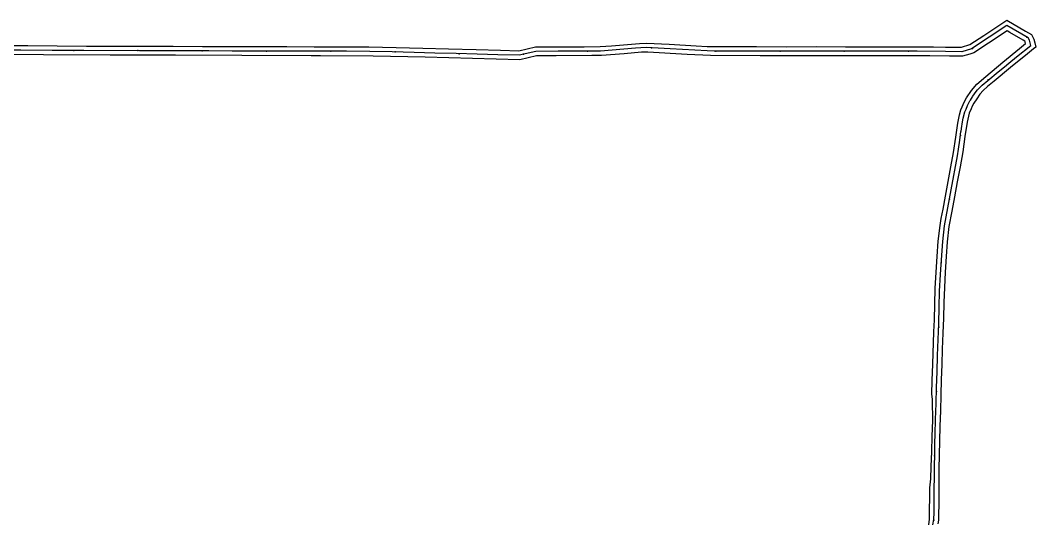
# Model space of a CAD drawing. Header units: inches. Extents: x 87993 to 113012, y 435073 to 454214.
# Drawn here: x 92928 to 94508, y 448942 to 449724 of the extents above; entities that cross this region are included whole.
import ezdxf

# ---------------------------------------------------------------- set-up
doc = ezdxf.new("R2010")
doc.units = ezdxf.units.IN
doc.header["$MEASUREMENT"] = 0
for name, color, linetype, true_color in [('As_waterkering_LDS', 7, 'Continuous', 0x05e8a7), ('Kernzone_LDS', 7, 'Continuous', 0xf7e890), ('Referentiepunten_LDS', 7, 'Continuous', 0x98e8ec)]:
    doc.layers.add(name, color=color, linetype=linetype, true_color=true_color)

msp = doc.modelspace()

# ---------------------------------------------------------------- linework, layer by layer
at = {"layer": 'As_waterkering_LDS'}
for points in [[(94500, 449685.3), (94497.9, 449693.2), (94495.8, 449696.9), (94462.8, 449716), (94408.1, 449679.8), (94392.7, 449675.4), (94367.2, 449675.7), (94323.3, 449676), (94289.3, 449676.1), (94255.5, 449676), (94220.2, 449676.2), (94184.3, 449676.2), (94149.6, 449676.4), (94114.5, 449676.1), (94079, 449676.2), (94043.3, 449676.4), (94007.4, 449676.5), (93996.7, 449676.6), (93939.3, 449679.8), (93901.5, 449682), (93885.4, 449680.7), (93830.5, 449676.4), (93797.8, 449676.1), (93764.7, 449676.1), (93730.2, 449675.8), (93704.3, 449670), (93671.2, 449670.7), (93638.8, 449671.5), (93606.2, 449672.5), (93573.1, 449673.3), (93540.8, 449674.3), (93506.8, 449675.1), (93471.8, 449675.8), (93435.5, 449676), (93398.7, 449676.1), (93363.5, 449676.3), (93328.5, 449676.3), (93293.4, 449676.5), (93257.5, 449676.5), (93221.4, 449676.6), (93149.6, 449676.9), (93113.6, 449677), (93027, 449677.2), (92977.5, 449677.5), (92929, 449677.9), (92880.5, 449677.9)], [(94347.9, 448940.2), (94349.4, 448948.5), (94349.5, 448951.6), (94349.6, 448956.4), (94349.8, 448964.9), (94349.9, 448969.6), (94349.9, 448971), (94349.9, 448984), (94350, 448997.9), (94350.1, 449012.7), (94350.1, 449028.1), (94350.6, 449052.8), (94351, 449067.3), (94351.4, 449081.1), (94352.1, 449103.7), (94352.9, 449128.9), (94353.6, 449153.8), (94354.2, 449178.2), (94355, 449203.2), (94355.9, 449228.4), (94357.1, 449253), (94357.6, 449278.2), (94358.3, 449303.1), (94359.5, 449329.1), (94360.7, 449344.5), (94363.1, 449380.3), (94365.9, 449404.7), (94376.3, 449460.8), (94376.3, 449460.8), (94386.1, 449513.8), (94387.7, 449523.7), (94389.8, 449537.8), (94391.5, 449551.3), (94391.6, 449551.4), (94392.3, 449556.3), (94393.9, 449566.2), (94395, 449571.9), (94397.6, 449581.8), (94399.3, 449586), (94401.6, 449591.7), (94402.6, 449594), (94404.2, 449596.8), (94405.5, 449599.1), (94406.3, 449600.3), (94409.6, 449605.5), (94410.1, 449606.2), (94415, 449613.4), (94417.4, 449616.4), (94421.2, 449620.3), (94424.7, 449623.5), (94433.2, 449630.8), (94449.5, 449644), (94459.1, 449652.1), (94465.8, 449657.6), (94478, 449667.5), (94500, 449685.3)]]:
    msp.add_lwpolyline(points, dxfattribs=at)
at = {"layer": 'Kernzone_LDS'}
for points in [[(92895.3, 449684.9), (92940.1, 449684.8), (92985.4, 449684.5), (93031.1, 449684.2), (93121.1, 449684), (93165.7, 449683.9), (93211.5, 449683.7), (93255, 449683.5), (93299.5, 449683.5), (93342.9, 449683.3), (93385.5, 449683.2), (93395.1, 449683.1), (93427.9, 449683), (93470.2, 449682.8), (93512.9, 449682), (93554.2, 449680.9), (93594.4, 449679.8), (93637.2, 449678.6), (93675, 449677.6), (93703.6, 449677), (93729.4, 449682.8), (93759.3, 449683), (93805.2, 449683.2), (93830, 449683.3), (93847.8, 449684.7), (93891.4, 449688.1), (93902.5, 449688.9), (93937.5, 449686.9), (93979.5, 449684.5), (93996.9, 449683.6), (94027.3, 449683.5), (94073.4, 449683.3), (94119.5, 449683.2), (94166, 449683.3), (94212.1, 449683.2), (94257.1, 449683), (94348.7, 449682.8), (94367.3, 449682.7), (94390.2, 449682.5), (94392.5, 449682.7), (94405.4, 449686.4), (94427.2, 449700.8), (94462.7, 449724.2), (94491.6, 449707.4), (94501, 449702), (94501.6, 449700.9), (94504.7, 449694.9), (94506.2, 449689.1), (94507.7, 449682.6), (94504.4, 449679.8), (94504.2, 449679.7), (94495, 449672.2), (94468.5, 449650.8), (94443, 449629.8), (94432.8, 449621.2), (94425.9, 449615.1), (94420.8, 449609.5), (94416, 449602.4), (94411.6, 449595.6), (94409, 449591), (94407.1, 449586.6), (94404.4, 449580), (94401.9, 449570.6), (94401, 449566), (94397.6, 449543.8), (94394.2, 449520), (94390, 449496.4), (94385.7, 449473.2), (94381.4, 449450.1), (94377.2, 449427.6), (94372.8, 449403.8), (94370.1, 449379.8), (94368.6, 449357), (94366.8, 449332.8), (94365.6, 449309.1), (94364.8, 449285.5), (94364.2, 449261.4), (94363.3, 449237.8), (94362.4, 449213.4), (94361.6, 449189.2), (94360.9, 449165.5), (94360.3, 449142.1), (94359.6, 449117.2), (94358.8, 449093.6), (94358.1, 449070.2), (94357.5, 449049), (94357.1, 449026.7), (94357, 449007), (94356.9, 448984), (94356.9, 448969), (94356.7, 448959.2), (94356.6, 448953.8), (94356.5, 448950.7), (94356.4, 448947.7), (94355.3, 448941.9)], [(94341.4, 448940.1), (94342.4, 448949.1), (94342.7, 448960.8), (94342.9, 448985.4), (94343, 448997.6), (94344.4, 449011.6), (94345.3, 449030.8), (94346.2, 449054.2), (94346.9, 449078.1), (94347.8, 449102.4), (94347.8, 449110.8), (94347.4, 449124.9), (94347.1, 449135.5), (94346.2, 449143.5), (94346.9, 449164.7), (94347.6, 449190), (94349.4, 449240.1), (94350.2, 449258.9), (94350.8, 449283.1), (94351.5, 449307.4), (94352.8, 449332.8), (94354.6, 449357.4), (94356.1, 449380.8), (94358.9, 449405.5), (94360.9, 449416.2), (94363.6, 449430.9), (94367.3, 449450.7), (94371.6, 449473.8), (94375.8, 449496.7), (94379.8, 449518.9), (94383.3, 449542.4), (94386.6, 449564.6), (94389.2, 449577.2), (94391.5, 449585.3), (94393.2, 449589.6), (94396.2, 449596.8), (94400.3, 449603.8), (94407.6, 449614.9), (94416.1, 449625), (94429.9, 449637.1), (94456.7, 449659.2), (94482.7, 449680.3), (94492.1, 449687.9), (94491.4, 449690.5), (94490.7, 449691.8), (94488.4, 449693.1), (94467.4, 449705.2), (94463.1, 449707.7), (94434.5, 449688.9), (94411.7, 449673.5), (94405.4, 449671.8), (94393.6, 449668.4), (94373.4, 449668.6), (94342.9, 449668.8), (94311.7, 449669), (94285.9, 449669.1), (94238.1, 449669.1), (94184.3, 449669.2), (94101.9, 449669.2), (94079, 449669.2), (94002, 449669.5), (93965.3, 449671.3), (93904.6, 449674.8), (93894.7, 449674.5), (93867.5, 449672.3), (93832.4, 449669.5), (93817.4, 449669.3), (93761.5, 449669), (93731.3, 449668.8), (93705, 449663), (93557.8, 449666.8), (93477.3, 449668.7), (93395.1, 449669.1), (93380.5, 449669.2), (93272.6, 449669.5), (93169.4, 449669.9), (93067.9, 449670.1), (92964.2, 449670.8), (92860.2, 449670.9)]]:
    msp.add_lwpolyline(points, dxfattribs=at)
at = {"layer": 'Referentiepunten_LDS'}
for p in [(94493.8, 449698.1), (93011.2, 449677.3), (93111.2, 449677.1), (93211.2, 449676.7), (93311.2, 449676.4), (93411.2, 449676.1), (93511.1, 449675), (93611.1, 449672.3), (93810.4, 449676.2), (93910.2, 449681.5), (94010, 449676.5), (94110, 449676.1), (94210, 449676.2), (94310, 449676), (94409.2, 449680.5), (93710.9, 449671.5), (94434, 449631.5), (94390.7, 449545), (94373.6, 449446.4), (94360.9, 449347.4), (94356.8, 449247.5), (94353.4, 449147.5), (94350.5, 449047.6), (94349.3, 448947.6)]:
    msp.add_point(p, dxfattribs=at)

doc.saveas('drawing.dxf')
